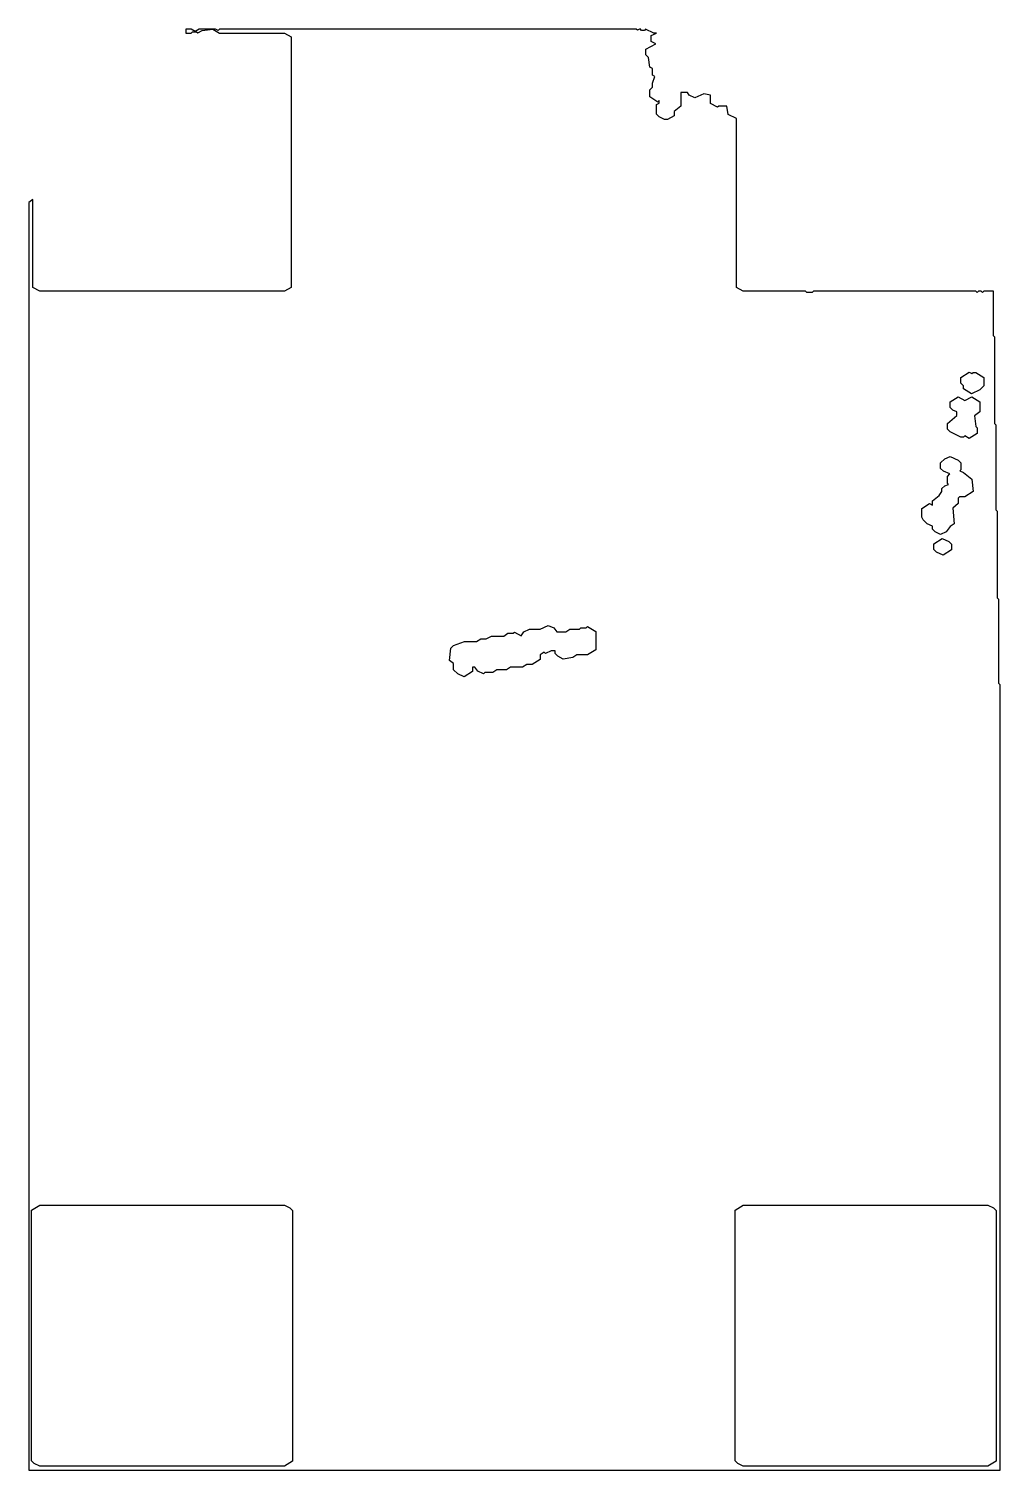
# Model space of a CAD drawing. Header units: millimetres. Extents: x 15 to 195, y 15 to 282.
import ezdxf

# ---------------------------------------------------------------- set-up
doc = ezdxf.new("R2010")
doc.units = ezdxf.units.MM
doc.layers.add('HOLES', color=1, linetype='CONTINUOUS')
doc.layers.add('OUTER', color=3, linetype='CONTINUOUS')

msp = doc.modelspace()

# ---------------------------------------------------------------- linework, layer by layer
at = {"layer": 'HOLES'}
for points in [[(190.25, 218.25), (191.75, 217.312914), (191.75, 215.75), (191, 215), (189.457004, 214.277172), (188, 215.187086), (188, 215.75), (187.5, 216.25), (187.5, 217.312914), (189.043788, 218.277025), (189.52141, 218.02141), (189.75, 218.25)], [(186.974314, 213.733638), (188.25, 213.03052), (189.525686, 213.733638), (191, 212.812914), (191, 210.973098), (189.996047, 210.24026), (190.25, 208.25), (190.5, 208), (190.5, 206.937086), (189.014419, 206.009326), (188.238729, 206.488729), (188, 206.25), (187.5, 206.25), (185.5, 207.25), (185, 207.75), (185, 208.771529), (186.75, 210.293595), (186.75, 210.96967), (186, 211.25), (185.5, 211.75), (185.5, 212.812914)], [(185.495041, 202.703574), (187, 202), (187.5, 201.5), (187.5, 200.25), (187.271447, 200.021447), (188, 199.75), (189.5, 198.5), (189.769723, 196.199403), (188.25, 195.25), (187.25, 195.25), (187, 195), (187, 193.982706), (186.004043, 193.158549), (186.266406, 190.238887), (185.5, 189.75), (184.75, 188.75), (183.75, 188.293886), (182.75, 188.75), (182.25, 189.25), (182.25, 189.793886), (181.25, 190.25), (180.5, 191), (180.25, 191.5), (180.25, 193.062914), (181.721934, 193.982152), (182.25, 193.69954), (182.25, 194.526329), (183.5, 195.5), (184, 196.25), (184, 196.75), (184.5, 197.25), (185.228553, 197.521447), (185, 197.75), (185, 199), (185.472412, 199.472412), (184.25, 200), (183.75, 200.5), (183.75, 201.5), (184.5, 202.25)], [(184.037394, 187.523032), (185.25, 187), (185.75, 186.5), (185.75, 185.437086), (184.212606, 184.476968), (183, 185), (182.5, 185.5), (182.5, 186.562914)], [(120, 170.312909), (120, 166.937099), (118.5, 166), (116.5, 166), (115.75, 165.5), (114, 165.25), (113, 165.75), (112.5, 166.25), (112.5, 166.75), (111.75, 166.75), (110.71967, 166.28033), (110.511271, 166.488729), (109.75, 166.018237), (109.75, 165.187099), (108.25, 164.25), (107.25, 164.25), (106.5, 163.75), (104.25, 163.75), (103.5, 163.25), (101.75, 163.25), (101, 162.75), (99.5, 162.75), (99.279021, 162.529021), (98.25, 163), (97.668658, 163.75), (97.25, 163.75), (97.25, 162.937099), (95.712595, 161.976973), (94.5, 162.5), (93.75, 163.25), (93.75, 164.41866), (92.974262, 164.995832), (93.25, 167.25), (93.75, 167.75), (95.75, 168.5), (98, 168.5), (98.75, 169), (99.75, 169), (100.75, 169.5), (103, 169.5), (103.75, 170), (104.75, 170), (104.980325, 170.230325), (106.208414, 169.553441), (106.75, 170.25), (107.75, 170.75), (109.75, 170.75), (111.234853, 171.463873), (112.25, 171), (112.831348, 170.25), (114.5, 170.25), (115.25, 170.75), (117, 170.75), (117.25, 171), (118.25, 171), (118.4998, 171.2498)], [(15.750001, 63.312903), (17.25, 64.25), (62.5, 64.25), (63.5, 63.75), (64.000001, 63.249999), (63.999999, 16.93708), (62.5, 16), (17.25, 16), (16.25, 16.5), (15.749999, 17.000001)], [(145.750001, 63.312907), (147.25, 64.25), (192.5, 64.25), (193.5, 63.75), (194.000001, 63.249999), (193.999999, 16.937078), (192.5, 16), (147.25, 16), (146.25, 16.5), (145.749999, 17.000001)]]:
    msp.add_lwpolyline(points, close=True, dxfattribs=at)
at = {"layer": 'OUTER'}
msp.add_lwpolyline([(44.25, 281.75), (44.25, 281), (45.25, 281), (45.5, 281.25), (46.25, 281.25), (46.488729, 281.011271), (47.25, 281.5), (49.25, 281.75), (50.5, 281), (62.5, 281), (63.750001, 280.280519), (63.749999, 233.96948), (62.5, 233.25), (17.25, 233.25), (16, 233.969481), (16, 250.226681), (15.250005, 249.668662), (15.249995, 15.25), (194.749997, 15.25), (194.750003, 160.499997), (194.5, 160.75), (194.5, 176.25), (194.25, 176.5), (194.25, 192.5), (194, 192.75), (194, 208.5), (193.75, 208.75), (193.75, 224.75), (193.5, 225), (193.5, 233.25), (191.75, 233.25), (191.5, 233), (191.25, 233.25), (190.75, 233.25), (190.5, 233), (190.25, 233.25), (160.25, 233.25), (160, 233), (159, 233), (158.75, 233.25), (147.25, 233.25), (145.999999, 233.969481), (146.000001, 265.191791), (144.51656, 265.942683), (144.220576, 267.5), (142.75, 267.5), (142.519675, 267.269675), (141.25, 267.96948), (141.25, 269.515182), (140, 269.75), (138.323941, 269.006007), (137.25, 269.5), (136.949532, 270), (135.75, 270), (135.75, 267.487985), (134.5, 266.512015), (134.5, 265.71948), (133.25, 265), (132.75, 265), (131.75, 265.5), (131.25, 266), (131.25, 267.78287), (131.75, 268.050462), (131.75, 268.5), (131.500199, 268.250199), (130, 269.187088), (130, 270.5), (130.5, 271), (130.5, 271.75), (130.93456, 272.98456), (130.5, 273.21713), (130.5, 274.449538), (130.024451, 274.704044), (129.75, 276.5), (129.25, 277), (129.25, 278.05183), (131.136416, 279.002066), (130.25, 279.456118), (130.25, 280.543882), (131.25, 281), (130.75, 281), (129.229453, 281.729453), (129, 281.5), (128.5, 281.5), (128.217129, 281.782871), (127.728588, 281.521412), (127.5, 281.75), (50.5, 281.75), (50.217129, 281.467129), (49.75, 281.75), (46.75, 281.75), (46, 281.268237), (45.25, 281.75)], close=True, dxfattribs=at)

doc.saveas('drawing.dxf')
